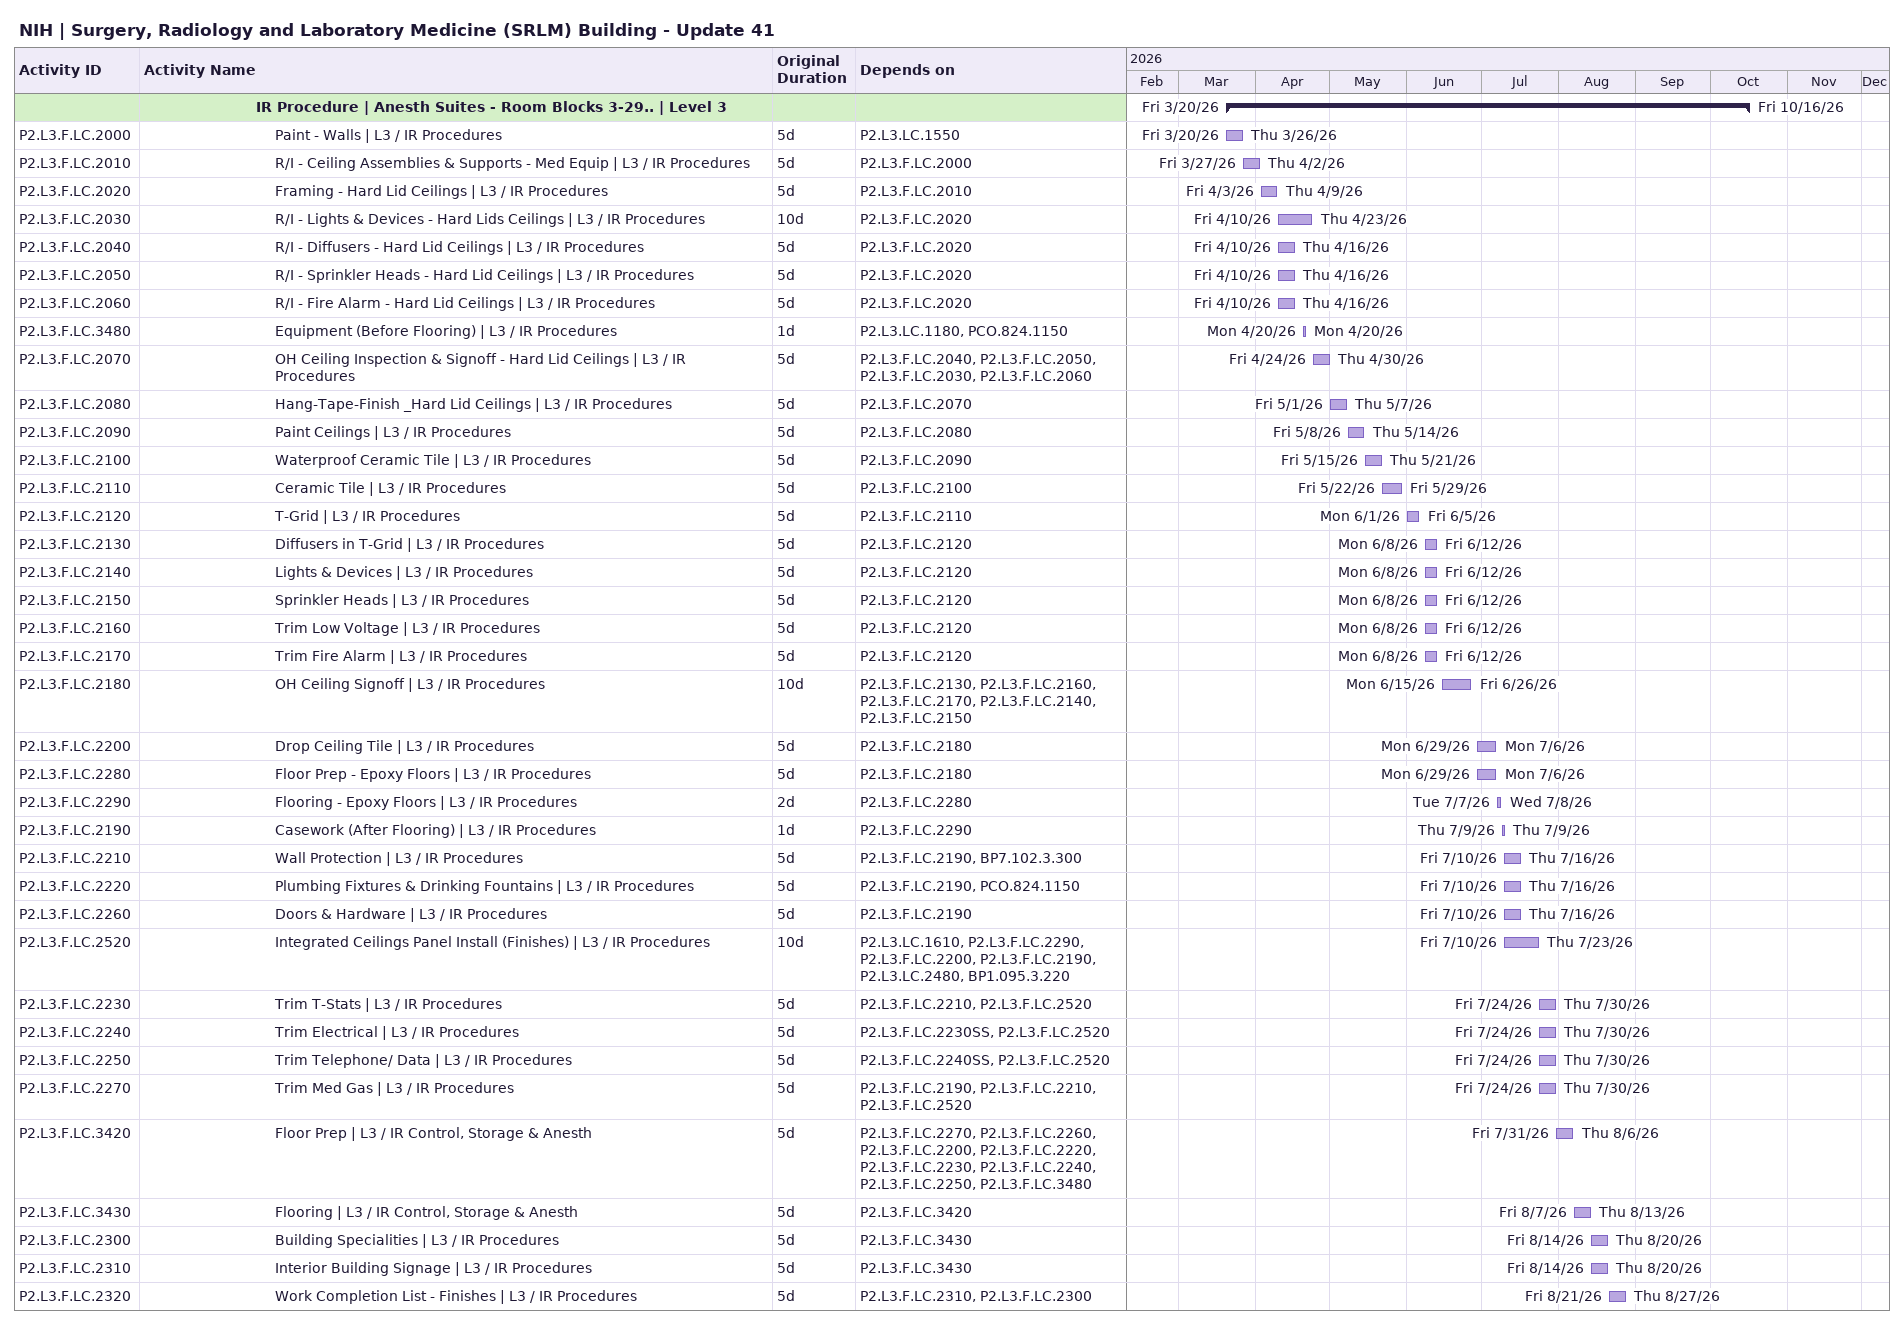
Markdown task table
NIH | Surgery, Radiology and Laboratory Medicine (SRLM) Building - Update 41

| ID | Level | Task | Original duration | Start | Finish | Predecessors |
|---|---|---|---|---|---|---|
|  | 7 | **IR Procedure \| Anesth Suites - Room Blocks 3-29.. \| Level 3** |  | 2026-03-20 | 2026-10-16 |  |
| P2.L3.F.LC.2000 | 8 | Paint - Walls \| L3 / IR Procedures | 5d | 2026-03-20 | 2026-03-26 | P2.L3.LC.1550 |
| P2.L3.F.LC.2010 | 8 | R/I - Ceiling Assemblies & Supports - Med Equip \| L3 / IR Procedures | 5d | 2026-03-27 | 2026-04-02 | P2.L3.F.LC.2000 |
| P2.L3.F.LC.2020 | 8 | Framing - Hard Lid Ceilings \| L3 / IR Procedures | 5d | 2026-04-03 | 2026-04-09 | P2.L3.F.LC.2010 |
| P2.L3.F.LC.2030 | 8 | R/I - Lights & Devices - Hard Lids Ceilings \| L3 / IR Procedures | 10d | 2026-04-10 | 2026-04-23 | P2.L3.F.LC.2020 |
| P2.L3.F.LC.2040 | 8 | R/I - Diffusers - Hard Lid Ceilings \| L3 / IR Procedures | 5d | 2026-04-10 | 2026-04-16 | P2.L3.F.LC.2020 |
| P2.L3.F.LC.2050 | 8 | R/I - Sprinkler Heads - Hard Lid Ceilings \| L3 / IR Procedures | 5d | 2026-04-10 | 2026-04-16 | P2.L3.F.LC.2020 |
| P2.L3.F.LC.2060 | 8 | R/I - Fire Alarm - Hard Lid Ceilings \| L3 / IR Procedures | 5d | 2026-04-10 | 2026-04-16 | P2.L3.F.LC.2020 |
| P2.L3.F.LC.3480 | 8 | Equipment (Before Flooring) \| L3 / IR Procedures | 1d | 2026-04-20 | 2026-04-20 | P2.L3.LC.1180, PCO.824.1150 |
| P2.L3.F.LC.2070 | 8 | OH Ceiling Inspection & Signoff - Hard Lid Ceilings \| L3 / IR Procedures | 5d | 2026-04-24 | 2026-04-30 | P2.L3.F.LC.2040, P2.L3.F.LC.2050, P2.L3.F.LC.2030, P2.L3.F.LC.2060 |
| P2.L3.F.LC.2080 | 8 | Hang-Tape-Finish _Hard Lid Ceilings \| L3 / IR Procedures | 5d | 2026-05-01 | 2026-05-07 | P2.L3.F.LC.2070 |
| P2.L3.F.LC.2090 | 8 | Paint Ceilings \| L3 / IR Procedures | 5d | 2026-05-08 | 2026-05-14 | P2.L3.F.LC.2080 |
| P2.L3.F.LC.2100 | 8 | Waterproof Ceramic Tile \| L3 / IR Procedures | 5d | 2026-05-15 | 2026-05-21 | P2.L3.F.LC.2090 |
| P2.L3.F.LC.2110 | 8 | Ceramic Tile \| L3 / IR Procedures | 5d | 2026-05-22 | 2026-05-29 | P2.L3.F.LC.2100 |
| P2.L3.F.LC.2120 | 8 | T-Grid \| L3 / IR Procedures | 5d | 2026-06-01 | 2026-06-05 | P2.L3.F.LC.2110 |
| P2.L3.F.LC.2130 | 8 | Diffusers in T-Grid \| L3 / IR Procedures | 5d | 2026-06-08 | 2026-06-12 | P2.L3.F.LC.2120 |
| P2.L3.F.LC.2140 | 8 | Lights & Devices \| L3 / IR Procedures | 5d | 2026-06-08 | 2026-06-12 | P2.L3.F.LC.2120 |
| P2.L3.F.LC.2150 | 8 | Sprinkler Heads \| L3 / IR Procedures | 5d | 2026-06-08 | 2026-06-12 | P2.L3.F.LC.2120 |
| P2.L3.F.LC.2160 | 8 | Trim Low Voltage \| L3 / IR Procedures | 5d | 2026-06-08 | 2026-06-12 | P2.L3.F.LC.2120 |
| P2.L3.F.LC.2170 | 8 | Trim Fire Alarm \| L3 / IR Procedures | 5d | 2026-06-08 | 2026-06-12 | P2.L3.F.LC.2120 |
| P2.L3.F.LC.2180 | 8 | OH Ceiling Signoff \| L3 / IR Procedures | 10d | 2026-06-15 | 2026-06-26 | P2.L3.F.LC.2130, P2.L3.F.LC.2160, P2.L3.F.LC.2170, P2.L3.F.LC.2140, P2.L3.F.LC.2150 |
| P2.L3.F.LC.2200 | 8 | Drop Ceiling Tile \| L3 / IR Procedures | 5d | 2026-06-29 | 2026-07-06 | P2.L3.F.LC.2180 |
| P2.L3.F.LC.2280 | 8 | Floor Prep - Epoxy Floors \| L3 / IR Procedures | 5d | 2026-06-29 | 2026-07-06 | P2.L3.F.LC.2180 |
| P2.L3.F.LC.2290 | 8 | Flooring - Epoxy Floors \| L3 / IR Procedures | 2d | 2026-07-07 | 2026-07-08 | P2.L3.F.LC.2280 |
| P2.L3.F.LC.2190 | 8 | Casework (After Flooring) \| L3 / IR Procedures | 1d | 2026-07-09 | 2026-07-09 | P2.L3.F.LC.2290 |
| P2.L3.F.LC.2210 | 8 | Wall Protection \| L3 / IR Procedures | 5d | 2026-07-10 | 2026-07-16 | P2.L3.F.LC.2190, BP7.102.3.300 |
| P2.L3.F.LC.2220 | 8 | Plumbing Fixtures & Drinking Fountains \| L3 / IR Procedures | 5d | 2026-07-10 | 2026-07-16 | P2.L3.F.LC.2190, PCO.824.1150 |
| P2.L3.F.LC.2260 | 8 | Doors & Hardware \| L3 / IR Procedures | 5d | 2026-07-10 | 2026-07-16 | P2.L3.F.LC.2190 |
| P2.L3.F.LC.2520 | 8 | Integrated Ceilings Panel Install (Finishes) \| L3 / IR Procedures | 10d | 2026-07-10 | 2026-07-23 | P2.L3.LC.1610, P2.L3.F.LC.2290, P2.L3.F.LC.2200, P2.L3.F.LC.2190, P2.L3.LC.2480, BP1.095.3.220 |
| P2.L3.F.LC.2230 | 8 | Trim T-Stats \| L3 / IR Procedures | 5d | 2026-07-24 | 2026-07-30 | P2.L3.F.LC.2210, P2.L3.F.LC.2520 |
| P2.L3.F.LC.2240 | 8 | Trim Electrical \| L3 / IR Procedures | 5d | 2026-07-24 | 2026-07-30 | P2.L3.F.LC.2230SS, P2.L3.F.LC.2520 |
| P2.L3.F.LC.2250 | 8 | Trim Telephone/ Data \| L3 / IR Procedures | 5d | 2026-07-24 | 2026-07-30 | P2.L3.F.LC.2240SS, P2.L3.F.LC.2520 |
| P2.L3.F.LC.2270 | 8 | Trim Med Gas \| L3 / IR Procedures | 5d | 2026-07-24 | 2026-07-30 | P2.L3.F.LC.2190, P2.L3.F.LC.2210, P2.L3.F.LC.2520 |
| P2.L3.F.LC.3420 | 8 | Floor Prep \| L3 / IR Control, Storage & Anesth | 5d | 2026-07-31 | 2026-08-06 | P2.L3.F.LC.2270, P2.L3.F.LC.2260, P2.L3.F.LC.2200, P2.L3.F.LC.2220, P2.L3.F.LC.2230, P2.L3.F.LC.2240, P2.L3.F.LC.2250, P2.L3.F.LC.3480 |
| P2.L3.F.LC.3430 | 8 | Flooring \| L3 / IR Control, Storage & Anesth | 5d | 2026-08-07 | 2026-08-13 | P2.L3.F.LC.3420 |
| P2.L3.F.LC.2300 | 8 | Building Specialities \| L3 / IR Procedures | 5d | 2026-08-14 | 2026-08-20 | P2.L3.F.LC.3430 |
| P2.L3.F.LC.2310 | 8 | Interior Building Signage \| L3 / IR Procedures | 5d | 2026-08-14 | 2026-08-20 | P2.L3.F.LC.3430 |
| P2.L3.F.LC.2320 | 8 | Work Completion List - Finishes \| L3 / IR Procedures | 5d | 2026-08-21 | 2026-08-27 | P2.L3.F.LC.2310, P2.L3.F.LC.2300 |
